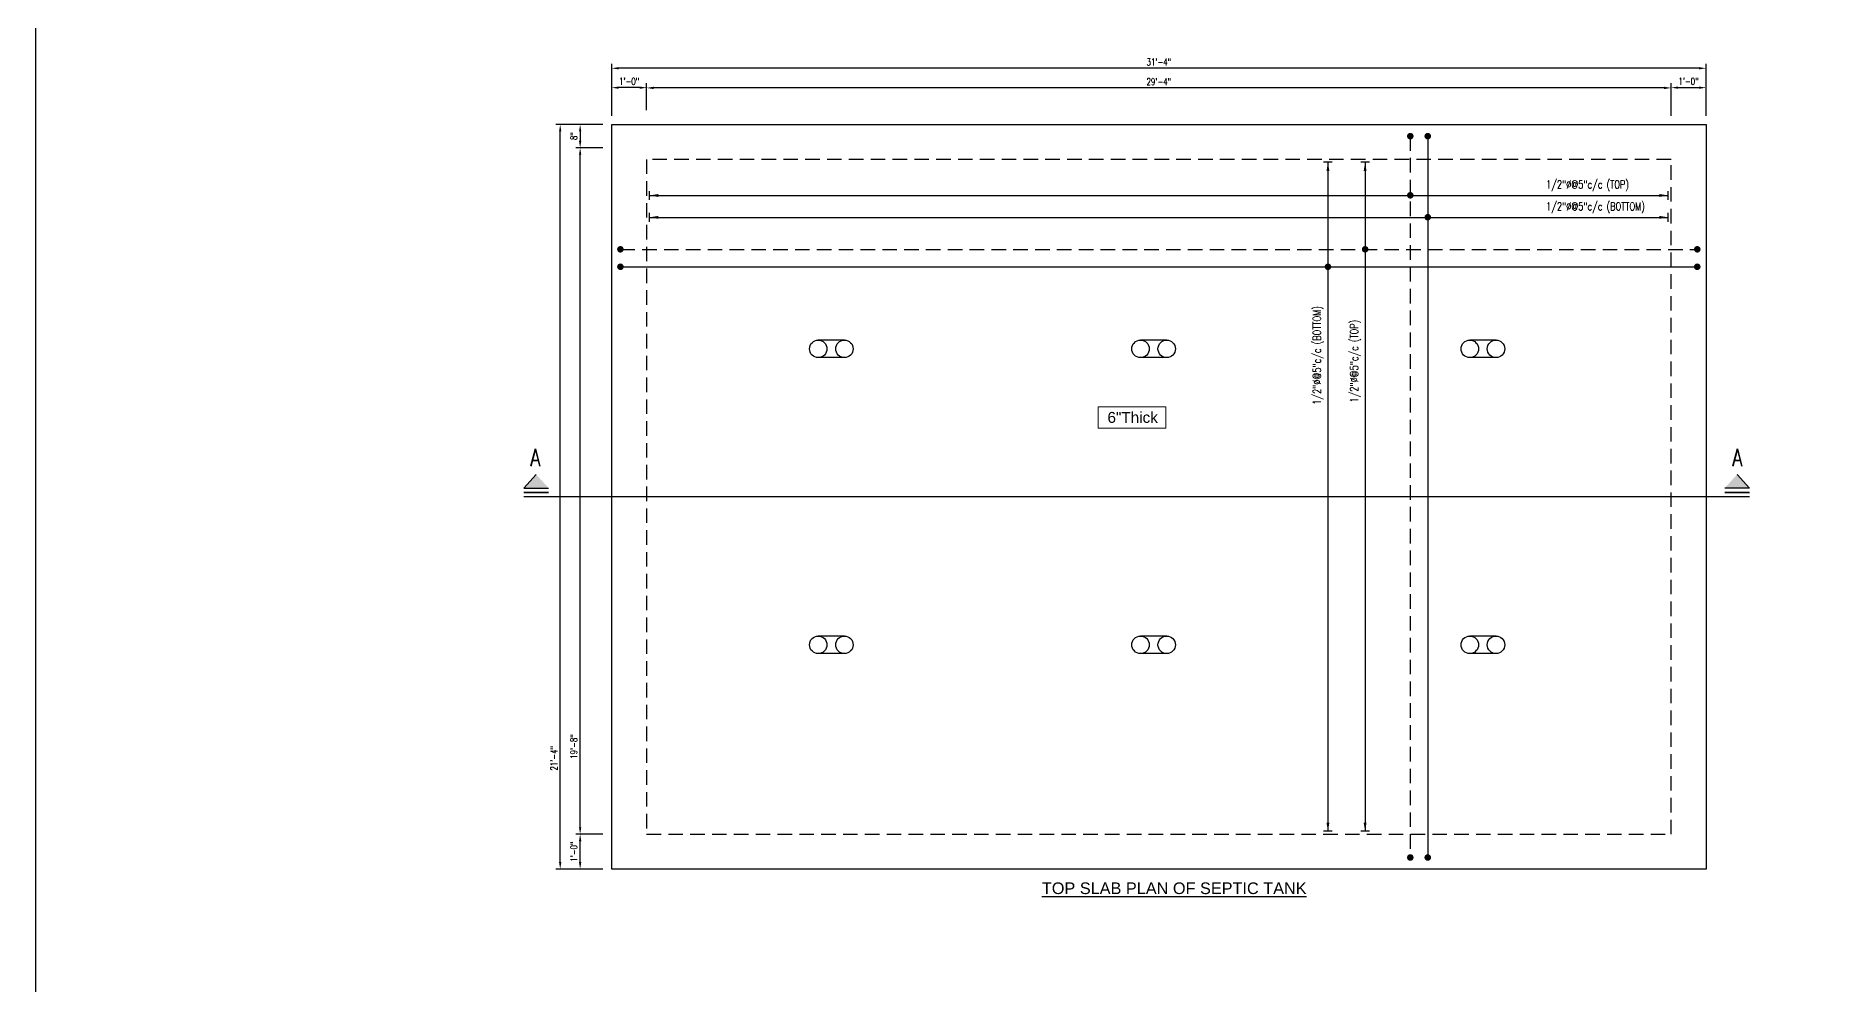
# Model space of a CAD drawing. Extents: x 646443 to 647667, y -185387 to -183933.
# Drawn here: x 646443 to 647055, y -184880 to -184554 of the extents above; entities that cross this region are included whole.
import ezdxf

# ---------------------------------------------------------------- set-up
doc = ezdxf.new("R2010")
doc.units = 0
doc.header["$LTSCALE"] = 20
doc.header["$MEASUREMENT"] = 0
doc.header["$PDMODE"] = 32
doc.linetypes.add('HIDDEN', pattern=[0.375, 0.25, -0.125])
doc.layers.get('DEFPOINTS').update_dxf_attribs({"linetype": 'CONTINUOUS'})
for name, color, linetype in [('A-TYP-DIM', 1, 'CONTINUOUS'), ('A-TYP-N-TEXT', 2, 'CONTINUOUS'), ('A-TYP-THK-MARK', 2, 'CONTINUOUS'), ('BB', 6, 'CONTINUOUS'), ('COL', 6, 'CONTINUOUS'), ('S-BB', 6, 'CONTINUOUS'), ('S-TL', 2, 'CONTINUOUS'), ('S-TL1', 6, 'CONTINUOUS'), ('S-TX-BEAM-HEADING', 5, 'CONTINUOUS'), ('SECTION', 4, 'CONTINUOUS'), ('VENT PIPE', 111, 'CONTINUOUS'), ('Wall', 4, 'CONTINUOUS')]:
    doc.layers.add(name, color=color, linetype=linetype)
doc.styles.add('arial', font='arial.ttf')
doc.styles.add('QASIM', font='arial.ttf')
doc.styles.add('rizwan', font='romans.shx', dxfattribs={"width": 0.75})
doc.dimstyles.new('STYLE-64', dxfattribs={"dimscale": 64, "dimtxt": 0.09375, "dimasz": 0.09375, "dimexe": 0.0625, "dimexo": 0.0625, "dimgap": 0.03125, "dimtad": 1, "dimzin": 3, "dimdsep": 46, "dimlunit": 4, "dimtxsty": 'rizwan', "dimcen": 0.125, "dimdle": 4, "dimclrd": 1, "dimclre": 1, "dimclrt": 2, "dimadec": 0, "dimazin": 0, "dimtfac": 0.5, "dimtix": 1, "dimtmove": 2, "dimatfit": 3, "dimfxl": 0, "dimfrac": 1, "dimtolj": 1, "dimtzin": 3, "dimarcsym": 0})

# ---------------------------------------------------------------- blocks, each defined once
blk = doc.blocks.new('*D22')
at = {"layer": 'A-TYP-DIM', "color": 1, "lineweight": -2, "ltscale": 1.5, "transparency": 16777216}
for p, q in [((646638.39, -184584.22), (646622.2, -184584.22)), ((646623.7, -184837.82), (646623.7, -184586.62)), ((646638.39, -184840.22), (646622.2, -184840.22))]:
    blk.add_line(p, q, dxfattribs=at)
at = {"layer": 'A-TYP-DIM', "color": 1, "ltscale": 1.5, "transparency": 16777216}
for points in [[(646623.3, -184586.62), (646624.1, -184586.62), (646623.7, -184584.22)], [(646623.3, -184837.82), (646624.1, -184837.82), (646623.7, -184840.22)]]:
    blk.add_solid(points, dxfattribs=at)
at = {"layer": 'DEFPOINTS', "color": 0, "ltscale": 1.5, "transparency": 16777216}
for p in [(646623.7, -184584.22), (646641.39, -184584.22), (646641.39, -184840.22)]:
    blk.add_point(p, dxfattribs=at)
at = {"layer": 'A-TYP-DIM', "color": 2, "ltscale": 1.5, "transparency": 16777216, "insert": (646621.55, -184802.13), "char_height": 2.344, "attachment_point": 5, "rotation": 90, "style": 'rizwan'}
blk.add_mtext('\\A1;21\'-4"', dxfattribs=at)
blk = doc.blocks.new('*D23')
at = {"layer": 'A-TYP-DIM', "color": 1, "lineweight": -2, "ltscale": 1.5, "transparency": 16777216}
for p, q in [((646638.39, -184592.22), (646629.05, -184592.22)), ((646630.55, -184825.82), (646630.55, -184594.62)), ((646638.39, -184828.22), (646629.05, -184828.22))]:
    blk.add_line(p, q, dxfattribs=at)
at = {"layer": 'A-TYP-DIM', "color": 1, "ltscale": 1.5, "transparency": 16777216}
for points in [[(646630.15, -184594.62), (646630.95, -184594.62), (646630.55, -184592.22)], [(646630.15, -184825.82), (646630.95, -184825.82), (646630.55, -184828.22)]]:
    blk.add_solid(points, dxfattribs=at)
at = {"layer": 'DEFPOINTS', "color": 0, "ltscale": 1.5, "transparency": 16777216}
for p in [(646630.55, -184592.22), (646641.39, -184592.22), (646641.39, -184828.22)]:
    blk.add_point(p, dxfattribs=at)
at = {"layer": 'A-TYP-DIM', "color": 2, "ltscale": 1.5, "transparency": 16777216, "insert": (646628.4, -184798.07), "char_height": 2.344, "attachment_point": 5, "rotation": 90, "style": 'rizwan'}
blk.add_mtext('\\A1;19\'-8"', dxfattribs=at)
blk = doc.blocks.new('*D24')
at = {"layer": 'A-TYP-DIM', "color": 1, "lineweight": -2, "ltscale": 1.5, "transparency": 16777216}
for p, q in [((646641.39, -184581.22), (646641.39, -184563.38)), ((647017.39, -184581.22), (647017.39, -184563.38)), ((647014.99, -184564.88), (646643.79, -184564.88))]:
    blk.add_line(p, q, dxfattribs=at)
at = {"layer": 'A-TYP-DIM', "color": 1, "ltscale": 1.5, "transparency": 16777216}
for points in [[(646643.79, -184564.48), (646643.79, -184565.28), (646641.39, -184564.88)], [(647014.99, -184564.48), (647014.99, -184565.28), (647017.39, -184564.88)]]:
    blk.add_solid(points, dxfattribs=at)
at = {"layer": 'DEFPOINTS', "color": 0, "ltscale": 1.5, "transparency": 16777216}
for p in [(646641.39, -184564.88), (646641.39, -184584.22), (647017.39, -184584.22)]:
    blk.add_point(p, dxfattribs=at)
at = {"layer": 'A-TYP-DIM', "color": 2, "ltscale": 1.5, "transparency": 16777216, "insert": (646829.39, -184562.73), "char_height": 2.344, "attachment_point": 5, "style": 'rizwan'}
blk.add_mtext('\\A1;31\'-4"', dxfattribs=at)
blk = doc.blocks.new('*D25')
at = {"layer": 'A-TYP-DIM', "color": 1, "lineweight": -2, "ltscale": 1.5, "transparency": 16777216}
for p, q in [((646653.39, -184579.31), (646653.39, -184570.14)), ((647005.39, -184581.22), (647005.39, -184570.14)), ((647002.99, -184571.64), (646655.79, -184571.64))]:
    blk.add_line(p, q, dxfattribs=at)
at = {"layer": 'A-TYP-DIM', "color": 1, "ltscale": 1.5, "transparency": 16777216}
for points in [[(646655.79, -184571.24), (646655.79, -184572.04), (646653.39, -184571.64)], [(647002.99, -184571.24), (647002.99, -184572.04), (647005.39, -184571.64)]]:
    blk.add_solid(points, dxfattribs=at)
at = {"layer": 'DEFPOINTS', "color": 0, "ltscale": 1.5, "transparency": 16777216}
for p in [(646653.39, -184571.64), (646653.39, -184582.31), (647005.39, -184584.22)]:
    blk.add_point(p, dxfattribs=at)
at = {"layer": 'A-TYP-DIM', "color": 2, "ltscale": 1.5, "transparency": 16777216, "insert": (646829.39, -184569.49), "char_height": 2.344, "attachment_point": 5, "style": 'rizwan'}
blk.add_mtext('\\A1;29\'-4"', dxfattribs=at)
blk = doc.blocks.new('*D5')
at = {"layer": 'A-TYP-DIM', "color": 1, "lineweight": -2, "ltscale": 1.5, "transparency": 16777216}
for p, q in [((647005.39, -184579.31), (647005.39, -184570.05)), ((647017.39, -184579.31), (647017.39, -184570.05)), ((647007.79, -184571.55), (647014.99, -184571.55))]:
    blk.add_line(p, q, dxfattribs=at)
at = {"layer": 'A-TYP-DIM', "color": 1, "ltscale": 1.5, "transparency": 16777216}
for points in [[(647007.79, -184571.15), (647007.79, -184571.95), (647005.39, -184571.55)], [(647014.99, -184571.15), (647014.99, -184571.95), (647017.39, -184571.55)]]:
    blk.add_solid(points, dxfattribs=at)
at = {"layer": 'DEFPOINTS', "color": 0, "ltscale": 1.5, "transparency": 16777216}
for p in [(647017.39, -184571.55), (647005.39, -184582.31), (647017.39, -184582.31)]:
    blk.add_point(p, dxfattribs=at)
at = {"layer": 'A-TYP-DIM', "color": 2, "ltscale": 1.5, "transparency": 16777216, "insert": (647011.39, -184569.4), "char_height": 2.344, "attachment_point": 5, "style": 'rizwan'}
blk.add_mtext('\\A1;1\'-0"', dxfattribs=at)
blk = doc.blocks.new('*D6')
at = {"layer": 'A-TYP-DIM', "color": 1, "lineweight": -2, "ltscale": 1.5, "transparency": 16777216}
for p, q in [((646641.39, -184579.31), (646641.39, -184570.05)), ((646653.39, -184579.31), (646653.39, -184570.05)), ((646650.99, -184571.55), (646643.79, -184571.55))]:
    blk.add_line(p, q, dxfattribs=at)
at = {"layer": 'A-TYP-DIM', "color": 1, "ltscale": 1.5, "transparency": 16777216}
for points in [[(646643.79, -184571.15), (646643.79, -184571.95), (646641.39, -184571.55)], [(646650.99, -184571.15), (646650.99, -184571.95), (646653.39, -184571.55)]]:
    blk.add_solid(points, dxfattribs=at)
at = {"layer": 'DEFPOINTS', "color": 0, "ltscale": 1.5, "transparency": 16777216}
for p in [(646641.39, -184571.55), (646641.39, -184582.31), (646653.39, -184582.31)]:
    blk.add_point(p, dxfattribs=at)
at = {"layer": 'A-TYP-DIM', "color": 2, "ltscale": 1.5, "transparency": 16777216, "insert": (646647.39, -184569.4), "char_height": 2.344, "attachment_point": 5, "style": 'rizwan'}
blk.add_mtext('\\A1;1\'-0"', dxfattribs=at)
blk = doc.blocks.new('*D39')
at = {"layer": 'A-TYP-DIM', "color": 1, "lineweight": -2, "ltscale": 1.5, "transparency": 16777216}
for p, q in [((646638.39, -184584.22), (646629.05, -184584.22)), ((646630.55, -184586.62), (646630.55, -184589.82)), ((646638.39, -184592.22), (646629.05, -184592.22))]:
    blk.add_line(p, q, dxfattribs=at)
at = {"layer": 'A-TYP-DIM', "color": 1, "ltscale": 1.5, "transparency": 16777216}
for points in [[(646630.15, -184586.62), (646630.95, -184586.62), (646630.55, -184584.22)], [(646630.15, -184589.82), (646630.95, -184589.82), (646630.55, -184592.22)]]:
    blk.add_solid(points, dxfattribs=at)
at = {"layer": 'DEFPOINTS', "color": 0, "ltscale": 1.5, "transparency": 16777216}
for p in [(646641.39, -184584.22), (646630.55, -184592.22), (646641.39, -184592.22)]:
    blk.add_point(p, dxfattribs=at)
at = {"layer": 'A-TYP-DIM', "color": 2, "ltscale": 1.5, "transparency": 16777216, "insert": (646628.4, -184588.22), "char_height": 2.344, "attachment_point": 5, "rotation": 90, "style": 'rizwan'}
blk.add_mtext('\\A1;8"', dxfattribs=at)
blk = doc.blocks.new('*D40')
at = {"layer": 'A-TYP-DIM', "color": 1, "lineweight": -2, "ltscale": 1.5, "transparency": 16777216}
for p, q in [((646638.39, -184828.22), (646629.05, -184828.22)), ((646630.55, -184837.82), (646630.55, -184830.62)), ((646638.39, -184840.22), (646629.05, -184840.22))]:
    blk.add_line(p, q, dxfattribs=at)
at = {"layer": 'A-TYP-DIM', "color": 1, "ltscale": 1.5, "transparency": 16777216}
for points in [[(646630.15, -184830.62), (646630.95, -184830.62), (646630.55, -184828.22)], [(646630.15, -184837.82), (646630.95, -184837.82), (646630.55, -184840.22)]]:
    blk.add_solid(points, dxfattribs=at)
at = {"layer": 'DEFPOINTS', "color": 0, "ltscale": 1.5, "transparency": 16777216}
for p in [(646630.55, -184828.22), (646641.39, -184828.22), (646641.39, -184840.22)]:
    blk.add_point(p, dxfattribs=at)
at = {"layer": 'A-TYP-DIM', "color": 2, "ltscale": 1.5, "transparency": 16777216, "insert": (646628.4, -184834.22), "char_height": 2.344, "attachment_point": 5, "rotation": 90, "style": 'rizwan'}
blk.add_mtext('\\A1;1\'-0"', dxfattribs=at)
blk = doc.blocks.new('SLAB-THK.MARK')
at = {"layer": 'A-TYP-N-TEXT', "lineweight": 0, "ltscale": 1.5}
blk.add_lwpolyline([(0, 0), (0.727, 0), (0.727, -0.227), (0, -0.227)], close=True, dxfattribs=at)
at = {"layer": 'A-TYP-N-TEXT', "lineweight": 0, "ltscale": 1.5, "style": 'QASIM'}
blk.add_attdef('24"THICK', (0.035, -0.171), '', height=0.117, dxfattribs=at)

msp = doc.modelspace()

# ---------------------------------------------------------------- hatches: boundary and pattern name
at = {"layer": 'BB', "linetype": 'Continuous'}
for points in [[(646611.22638, -184709.22184), (646615.46296, -184704.54067), (646619.69957, -184709.22181)], [(647032.29263, -184709.22184), (647028.05604, -184704.54067), (647023.81943, -184709.22181)]]:
    msp.add_hatch(color=256, dxfattribs=at).paths.add_polyline_path(points)

# ---------------------------------------------------------------- linework, layer by layer
for p, q in [((646611.22638, -184709.22184), (646615.46296, -184704.54067)), ((647032.29263, -184709.22184), (647028.05604, -184704.54067)), ((646611.22638, -184709.22184), (646619.69957, -184709.22181)), ((646619.69958, -184710.72181), (646611.22638, -184710.72184)), ((647032.29263, -184709.22184), (647023.81943, -184709.22181)), ((647023.81943, -184710.72181), (647032.29262, -184710.72184))]:
    msp.add_line(p, q, dxfattribs=at)
at = {"layer": 'BB', "color": 1, "linetype": 'Continuous'}
msp.add_line((647032.29262, -184712.22181), (646611.22639, -184712.22184), dxfattribs=at)
at = {"layer": 'BB', "linetype": 'Continuous', "const_width": 0.5}
for points in [[(646611.22638, -184710.72184), (646619.69958, -184710.72181)], [(647032.29262, -184710.72184), (647023.81943, -184710.72181)]]:
    msp.add_lwpolyline(points, dxfattribs=at)
at = {"layer": 'COL', "linetype": 'HIDDEN'}
for p, q in [((646915.78277, -184588.22181), (646915.78277, -184836.22181)), ((646644.38561, -184627.18282), (647014.38561, -184627.18282))]:
    msp.add_line(p, q, dxfattribs=at)
at = {"layer": 'COL', "linetype": 'ByBlock'}
for p, q in [((646921.78277, -184588.22181), (646921.78277, -184836.22181)), ((646644.38561, -184633.18282), (647014.38561, -184633.18282))]:
    msp.add_line(p, q, dxfattribs=at)
at = {"layer": 'DEFPOINTS'}
msp.add_lwpolyline([(646443.46119, -185386.84809), (647667.16213, -185386.84809), (647667.16213, -184063.6904), (646443.46119, -184063.6904)], close=True, dxfattribs=at)
at = {"layer": 'S-BB', "const_width": 1.125}
for points in [[(646915.78277, -184588.78431, -1), (646915.78277, -184587.65931, -1)], [(646921.78277, -184588.78431, -1), (646921.78277, -184587.65931, -1)], [(646915.78277, -184609.12232, -1), (646915.78277, -184607.99732, -1)], [(646921.78277, -184616.65236, -1), (646921.78277, -184615.52736, -1)], [(646644.38561, -184627.69164, -1), (646644.38561, -184626.56664, -1)], [(646900.26706, -184627.69164, -1), (646900.26706, -184626.56664, -1)], [(647014.38561, -184627.69164, -1), (647014.38561, -184626.56664, -1)], [(646644.38561, -184633.69164, -1), (646644.38561, -184632.56664, -1)], [(646887.49302, -184633.69164, -1), (646887.49302, -184632.56664, -1)], [(647014.38561, -184633.69164, -1), (647014.38561, -184632.56664, -1)], [(646915.78277, -184836.78431, -1), (646915.78277, -184835.65931, -1)], [(646921.78277, -184836.78431, -1), (646921.78277, -184835.65931, -1)]]:
    msp.add_lwpolyline(points, format="xyb", close=True, dxfattribs=at)
at = {"layer": 'S-TL'}
for p, q in [((646887.49302, -184597.22181), (646887.49302, -184827.22181)), ((646900.26706, -184597.22181), (646900.26706, -184827.22181)), ((646654.38561, -184608.61349), (647004.38561, -184608.61349)), ((646654.38561, -184616.14353), (647004.38561, -184616.14353))]:
    msp.add_line(p, q, dxfattribs=at)
for points in [[(646886.99302, -184600.22181), (646887.99302, -184600.22181), (646887.49302, -184597.22181)], [(646899.76706, -184600.22181), (646900.76706, -184600.22181), (646900.26706, -184597.22181)], [(646657.38561, -184608.11349), (646657.38561, -184609.11349), (646654.38561, -184608.61349)], [(647001.38561, -184608.11349), (647001.38561, -184609.11349), (647004.38561, -184608.61349)], [(646657.38561, -184615.64353), (646657.38561, -184616.64353), (646654.38561, -184616.14353)], [(647001.38561, -184615.64353), (647001.38561, -184616.64353), (647004.38561, -184616.14353)], [(646886.99302, -184824.22181), (646887.99302, -184824.22181), (646887.49302, -184827.22181)], [(646899.76706, -184824.22181), (646900.76706, -184824.22181), (646900.26706, -184827.22181)]]:
    msp.add_solid(points, dxfattribs=at)
at = {"layer": 'S-TL1'}
for p, q in [((646888.99302, -184597.22181), (646885.99302, -184597.22181)), ((646901.76706, -184597.22181), (646898.76706, -184597.22181)), ((646654.38561, -184610.11349), (646654.38561, -184607.11349)), ((647004.38561, -184610.11349), (647004.38561, -184607.11349)), ((646654.38561, -184617.64353), (646654.38561, -184614.64353)), ((647004.38561, -184617.64353), (647004.38561, -184614.64353)), ((646888.99302, -184827.22181), (646885.99302, -184827.22181)), ((646901.76706, -184827.22181), (646898.76706, -184827.22181))]:
    msp.add_line(p, q, dxfattribs=at)
at = {"layer": 'SECTION', "linetype": 'HIDDEN'}
for p, q in [((646653.38561, -184596.22181), (646653.38561, -184828.22181)), ((647005.38561, -184596.22181), (646653.38561, -184596.22181)), ((647005.38561, -184828.22181), (647005.38561, -184596.22181)), ((646653.38561, -184828.22181), (647005.38561, -184828.22181))]:
    msp.add_line(p, q, dxfattribs=at)
at = {"layer": 'SECTION'}
msp.add_lwpolyline([(647017.38561, -184840.22181), (646641.38561, -184840.22181), (646641.38561, -184584.22181), (647017.38561, -184584.22181)], close=True, dxfattribs=at)
at = {"layer": 'VENT PIPE'}
for p, q in [((646721.35933, -184658.34582), (646712.35933, -184658.34582)), ((646832.09823, -184658.34582), (646823.09823, -184658.34582)), ((646945.23693, -184658.34582), (646936.23693, -184658.34582)), ((646721.35933, -184664.34582), (646712.35933, -184664.34582)), ((646832.09823, -184664.34582), (646823.09823, -184664.34582)), ((646945.23693, -184664.34582), (646936.23693, -184664.34582)), ((646721.35933, -184760.09781), (646712.35933, -184760.09781)), ((646832.09823, -184760.09781), (646823.09823, -184760.09781)), ((646945.23693, -184760.09781), (646936.23693, -184760.09781)), ((646721.35933, -184766.09781), (646712.35933, -184766.09781)), ((646832.09823, -184766.09781), (646823.09823, -184766.09781)), ((646945.23693, -184766.09781), (646936.23693, -184766.09781))]:
    msp.add_line(p, q, dxfattribs=at)
for centre in [(646712.35933, -184661.34582), (646823.09823, -184661.34582), (646936.23693, -184661.34582), (646712.35933, -184763.09781), (646823.09823, -184763.09781), (646936.23693, -184763.09781)]:
    msp.add_circle(centre, 3, dxfattribs=at)
at = {"layer": 'Wall', "color": 4, "linetype": 'Continuous'}
for centre in [(646721.35933, -184661.34582), (646832.09823, -184661.34582), (646945.23693, -184661.34582), (646721.35933, -184763.09781), (646832.09823, -184763.09781), (646945.23693, -184763.09781)]:
    msp.add_circle(centre, 3, dxfattribs=at)

# ---------------------------------------------------------------- block references
at = {"layer": 'A-TYP-THK-MARK'}
ref = msp.add_blockref('SLAB-THK.MARK', (646808.5268, -184681.34098), dxfattribs=dict(at, xscale=32, yscale=32, zscale=32))
ref.add_attrib('24"THICK', '6"Thick', (646811.74813, -184686.79955), dxfattribs={"lineweight": 0, "ltscale": 1.5, "height": 3.75, "style": 'QASIM'})

# ---------------------------------------------------------------- texts
at = {"layer": 'A-TYP-DIM', "color": 2, "ltscale": 1.5, "style": 'rizwan', "width": 0.75}
for s, rotation, p in [('1/2"%%C@5"c/c (TOP)', 360, (646962.45708, -184606.20827)), ('1/2"%%C@5"c/c (BOTTOM)', 360, (646962.45708, -184613.73831)), ('1/2"%%C@5"c/c (BOTTOM)', 90, (646885.0878, -184680.58432)), ('1/2"%%C@5"c/c (TOP)', 90, (646897.86184, -184679.80184))]:
    msp.add_text(s, height=2.75, rotation=rotation, dxfattribs=at).set_placement(p)
at = {"layer": 'BB', "style": 'rizwan', "width": 0.75}
for p in [(646613.42742, -184701.71699), (647026.45029, -184701.71699)]:
    msp.add_text('A', height=6, rotation=359.99980634, dxfattribs=at).set_placement(p)
at = {"layer": 'S-TX-BEAM-HEADING', "color": 3, "style": 'arial'}
msp.add_text('%%UTOP SLAB PLAN OF SEPTIC TANK', height=4, dxfattribs=at).set_placement((646789.19415, -184848.79698))

# ---------------------------------------------------------------- dimensions: what is measured, and where the dimension line sits
at = {"layer": 'A-TYP-DIM', "ltscale": 1.5}
for base, p1, p2, picture, middle in [((646641.38561, -184564.87521), (647017.38561, -184584.22181), (646641.38561, -184584.22181), '*D24', (646829.38561, -184562.73012)), ((646653.38561, -184571.63778), (647005.38561, -184584.22181), (646653.38561, -184582.30536), '*D25', (646829.38561, -184569.49269)), ((647017.38561, -184571.54727), (647005.38561, -184582.30536), (647017.38561, -184582.30536), '*D5', (647011.38561, -184569.40219))]:
    dim = msp.add_linear_dim(base=base, p1=p1, p2=p2, angle=180, dimstyle='STYLE-64', override={"dimscale": 24, "dimtxt": 0.097656, "dimasz": 0.1, "dimexo": 0.125, "dimdec": 4, "dimtmove": 0, "dimatfit": 2}, dxfattribs=at)
    dim.commit()
    dim.dimension.update_dxf_attribs({"geometry": picture, "text_midpoint": middle})
dim = msp.add_linear_dim(base=(646641.38561, -184571.54727), p1=(646653.38561, -184582.30536), p2=(646641.38561, -184582.30536), dimstyle='STYLE-64', override={"dimscale": 24, "dimtxt": 0.097656, "dimasz": 0.1, "dimexo": 0.125, "dimdec": 4, "dimtmove": 0, "dimatfit": 2}, dxfattribs=at)
dim.commit()
dim.dimension.update_dxf_attribs({"geometry": '*D6', "text_midpoint": (646647.38561, -184569.40219)})
for base, p1, p2, picture, middle in [((646623.69718, -184584.22181), (646641.38561, -184840.22181), (646641.38561, -184584.22181), '*D22', (646623.69718, -184802.13127)), ((646630.54549, -184592.22181), (646641.38561, -184828.22181), (646641.38561, -184592.22181), '*D23', (646630.54549, -184798.0679))]:
    dim = msp.add_linear_dim(base=base, p1=p1, p2=p2, angle=90, dimstyle='STYLE-64', override={"dimscale": 24, "dimtxt": 0.097656, "dimasz": 0.1, "dimexo": 0.125, "dimdec": 4, "dimtmove": 0, "dimatfit": 2}, dxfattribs=at)
    dim.commit()
    dim.dimension.update_dxf_attribs({"geometry": picture, "text_midpoint": middle, "dimtype": 161})
for p1, p2, distance, picture, middle in [((646641.38561, -184584.22181), (646641.38561, -184592.22181), -10.84012, '*D39', (646628.4004, -184588.22181)), ((646641.38561, -184840.22181), (646641.38561, -184828.22181), 10.84012, '*D40', (646628.4004, -184834.22181))]:
    dim = msp.add_aligned_dim(p1=p1, p2=p2, distance=distance, dimstyle='STYLE-64', override={"dimscale": 24, "dimtxt": 0.097656, "dimasz": 0.1, "dimexo": 0.125, "dimdec": 4, "dimtmove": 0, "dimatfit": 2}, dxfattribs=at)
    dim.commit()
    dim.dimension.update_dxf_attribs({"geometry": picture, "text_midpoint": middle})

doc.saveas('drawing.dxf')
